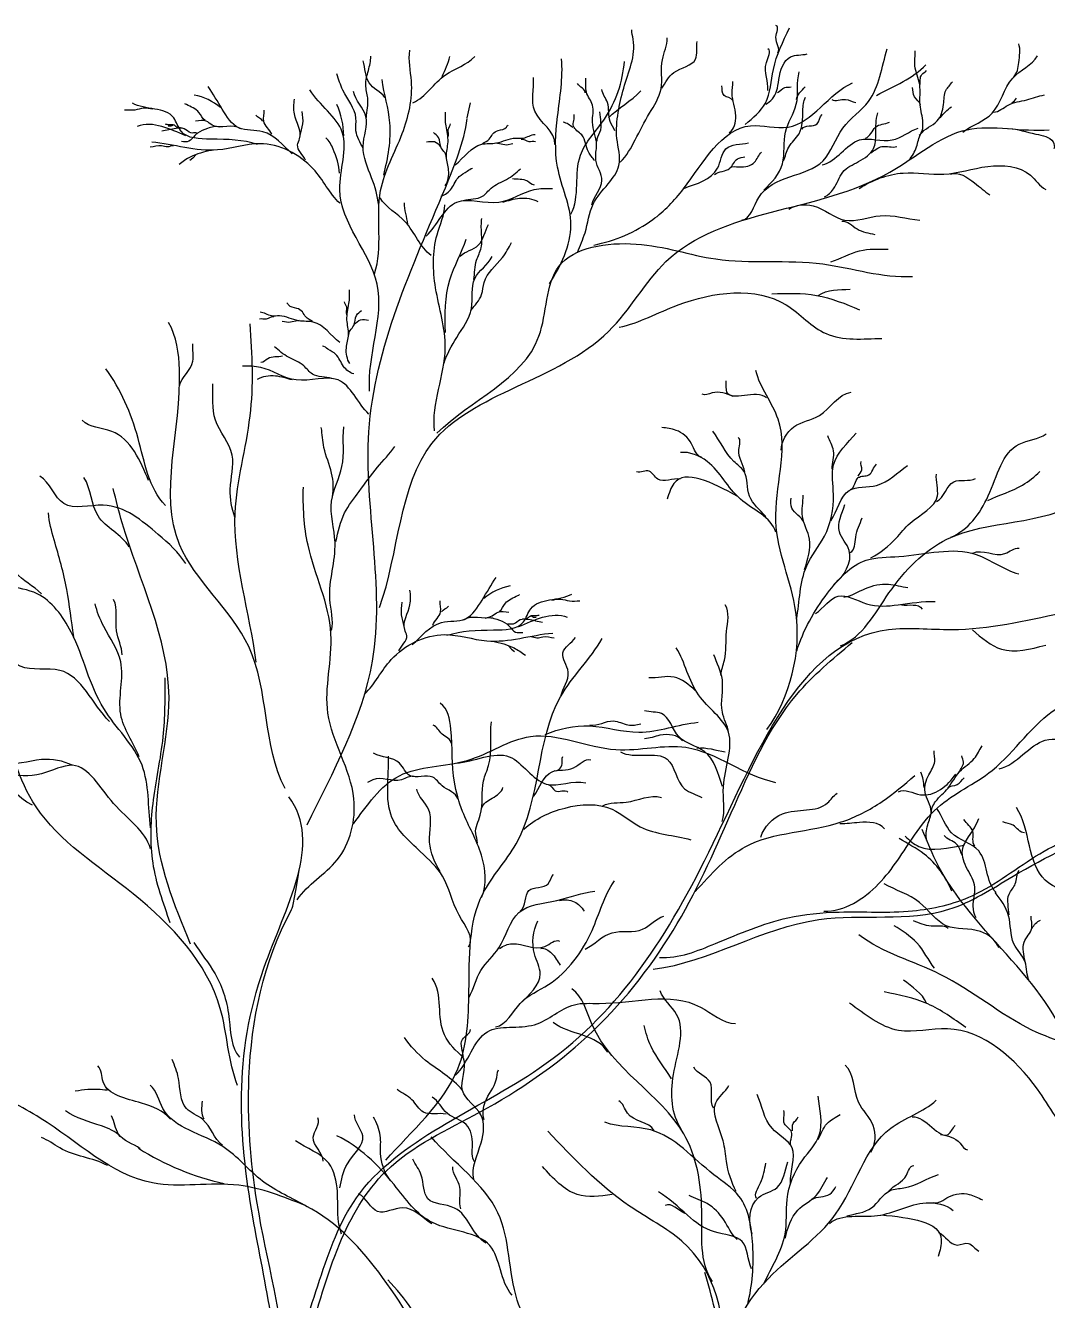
# Model space of a CAD drawing. Header units: millimetres. Extents: x 87938 to 265635, y 330093 to 434310.
# Drawn here: x 174143 to 175757, y 341718 to 343731 of the extents above; entities that cross this region are included whole.
import ezdxf

# ---------------------------------------------------------------- set-up
doc = ezdxf.new("R2010")
doc.units = ezdxf.units.MM

# ---------------------------------------------------------------- blocks, each defined once
blk = doc.blocks.new('A$C61C17CF5')
for p, q in [((4856.6, 13634.5), (4863.1, 13664.4)), ((4912.8, 13585.4), (4933.8, 13581.6)), ((4933.8, 13581.6), (4946.4, 13583.7)), ((4315.2, 13554.9), (4309.1, 13550.4)), ((4321.3, 13562), (4315.2, 13554.9)), ((4504.1, 13230.6), (4491.5, 13232.7)), ((4525.1, 13234.4), (4504.1, 13230.6)), ((4937.6, 12593.3), (4943.8, 12586.1)), ((4943.8, 12586.1), (4949.8, 12581.7))]:
    blk.add_line(p, q)
for centre, radius, start, end in [((4296.5, 13569.1), 112.6, 49.4921, 79.0949), ((4455.9, 13596.6), 157.1, 0.94, 24.106), ((4962.5, 12600.3), 112.6, 100.9051, 130.5079), ((4487.1, 12041.5), 521.7, 237.6193, 257.7698)]:
    blk.add_arc(centre, radius, start, end)
for points, start_tangent, end_tangent in [([(5469.8, 13762.8), (5466, 13793.9), (5466, 13816.9)], (0.545181, 0.838318), (-0.957846, 0.287281)), ([(5074.4, 13369.1), (5089.1, 13408), (5105.3, 13464.2), (5134.7, 13504.3), (5156.1, 13540.5), (5152.1, 13594.1), (5154.7, 13645), (5165.5, 13693.1), (5184.3, 13789.6), (5181.5, 13808.3)], (0.342034, 0.939687), (0, 1)), ([(5158.8, 13547.2), (5188.2, 13591.4), (5216.4, 13643.6), (5239.2, 13691.8), (5241.8, 13749.4), (5251.3, 13792.2)], (0.721391, 0.692528), (-0.073914, 0.997265)), ([(4673.5, 13326.8), (4685.7, 13491.1), (4728.3, 13603.7), (4746.5, 13707.1), (4743.5, 13767.9)], (0.316492, 0.948595), (0.172812, 0.984955)), ([(5240.6, 13693.1), (5264.6, 13723.9), (5307.4, 13750.7), (5310.2, 13785.6)], (0.569705, 0.82185), (0.138227, 0.990401)), ([(5398.7, 13432.7), (5432, 13477.6), (5559, 13549.9), (5598, 13614.4), (5648.9, 13667.1), (5685.9, 13770.6)], (0.983822, 0.179149), (0.307988, 0.95139)), ([(5450.1, 13688.9), (5447.3, 13743.6), (5450.1, 13770.9)], (0.112322, 0.993672), (-0.846382, 0.532576)), ([(5749, 13600.5), (5756.2, 13624.4), (5750.6, 13660.2), (5749.8, 13700), (5740.3, 13737.5), (5741.1, 13767)], (0.76581, 0.643066), (-0.037069, 0.999313)), ([(5935, 13716.1), (5945.3, 13743.7), (5945.3, 13780.9)], (0.817702, 0.575642), (-0.315976, 0.948767)), ([(4693.8, 13675), (4662.8, 13703.4), (4651.1, 13747.3)], (-0.56748, 0.823387), (-0.316627, 0.94855)), ([(4657.5, 13635.1), (4660.1, 13673.8), (4656.3, 13699.5), (4661.4, 13727.9), (4666.6, 13756.3)], (0.09646, 0.995337), (0.057133, 0.998367)), ([(4749.5, 13664.5), (4813.4, 13719.3), (4871.3, 13755.8)], (0.911632, 0.411008), (0.666904, 0.745144)), ([(4807.4, 13716.2), (4822.5, 13755.8)], (0.362719, 0.931899), (0.231427, 0.972852)), ([(5019.1, 13306.9), (5061.4, 13423.3), (5035, 13537), (5035, 13637.5), (5042.9, 13751.2)], (0.522515, 0.85263), (-0.084635, 0.996412)), ([(5061.4, 13444.5), (5080, 13560.8), (5127.6, 13632.2), (5167.3, 13746)], (0.464694, 0.885471), (0.106279, 0.994336)), ([(5445.8, 13661.5), (5467.4, 13687.5), (5471.8, 13710.4), (5494.8, 13755.1), (5527.8, 13760.8)], (0.893798, 0.448471), (0.967011, 0.254733)), ([(5664.5, 13678.8), (5717.3, 13706.2), (5762.2, 13739.3)], (0.87421, 0.485548), (0.69396, 0.720013)), ([(5835.2, 13606.6), (5892.8, 13643.9), (5933.4, 13713.2), (5982.6, 13757.2)], (0.796112, 0.60515), (0.491849, 0.87068)), ([(4651.1, 13574.4), (4636.9, 13609.2), (4636.9, 13633.7), (4611.1, 13689.2), (4599.5, 13721.4)], (-0.442149, 0.896942), (-0.306265, 0.951946)), ([(5029.7, 13581.9), (4990, 13648.1), (4987.3, 13714.2)], (0.059701, 0.998216), (-0.066096, 0.997813)), ([(5442, 13492.1), (5478.8, 13544.1), (5484.8, 13606.5), (5506.2, 13661.3), (5512.1, 13725.7)], (0.740367, 0.672203), (0.280106, 0.959969)), ([(5749.8, 13698.4), (5753.8, 13720), (5763.4, 13727.9)], (0.299612, 0.954061), (0.624514, 0.781014)), ([(4510.7, 13563.8), (4453.1, 13607.1), (4405.8, 13615), (4373, 13651.7), (4345.4, 13696.3)], (-0.734587, 0.678514), (-0.554873, 0.831935)), ([(4663.9, 13095.3), (4678.6, 13306.6), (4605, 13493.3), (4609.9, 13606.3), (4546, 13689.8)], (-0.073378, 0.997304), (-0.512334, 0.858786)), ([(4691.7, 13521.5), (4703.9, 13624.9), (4688.6, 13710.2)], (0.242592, 0.970128), (-0.120018, 0.992772)), ([(5089.1, 13683.8), (5074.4, 13702.5)], (0.33789, 0.941186), (-0.387672, 0.921797)), ([(5102.5, 13462.9), (5122.6, 13511), (5110.6, 13551.2), (5111.9, 13582), (5103.9, 13626.2), (5103.9, 13659.7), (5091.8, 13685.1), (5090.5, 13713.2)], (0.207149, 0.978309), (-0.084778, 0.9964)), ([(5106.4, 13383.6), (5222.9, 13433.8), (5283.7, 13494.7), (5416.1, 13619), (5490.1, 13616.4), (5617.1, 13703.6)], (0.981577, 0.191066), (0.920281, 0.391257)), ([(5148.1, 13608.8), (5138.7, 13627.6), (5133.3, 13665), (5122.6, 13690.4)], (-0.296315, 0.95509), (-0.107685, 0.994185)), ([(5381.1, 13668.7), (5363.7, 13678.8), (5359.4, 13697.5)], (-0.406001, 0.913873), (-0.071424, 0.997446)), ([(5373.9, 13605.4), (5386.8, 13638.5), (5379.6, 13683.2), (5381.1, 13706.2)], (0.85755, 0.5144), (0, 1)), ([(5468.8, 13684.5), (5483.3, 13694.7), (5496.2, 13696)], (0.919448, 0.393212), (0.917373, 0.398029)), ([(5506.9, 13670.6), (5523.4, 13696.1)], (-0.042728, 0.999087), (0.575865, 0.817545)), ([(5728.3, 13551.1), (5743.5, 13577.3), (5752.2, 13602.9), (5784.1, 13628.4), (5796.9, 13661), (5801.7, 13688.9), (5814.5, 13705.6)], (0.67687, 0.736103), (0.58924, 0.807958)), ([(5751.4, 13660.2), (5739.5, 13676.2), (5735.5, 13694.5)], (-0.192443, 0.981308), (-0.300911, 0.953652)), ([(4442.6, 13582.1), (4350.6, 13592.6), (4291.6, 13608.4), (4277.1, 13634.6), (4195.8, 13663.5)], (-0.95137, 0.308052), (-0.871055, 0.491186)), ([(4537.3, 13551.1), (4521.7, 13581.3), (4525.8, 13593.3), (4515.4, 13642.3), (4515.4, 13671.4)], (-0.349502, 0.936936), (0.111816, 0.993729)), ([(4682.1, 13462.2), (4667.9, 13516.4), (4651.1, 13578.3), (4656.3, 13637.6), (4631.8, 13686.7)], (-0.133746, 0.991016), (-0.225211, 0.97431)), ([(5135.5, 13634.8), (5199.1, 13687.7)], (0.702733, 0.711454), (0.683797, 0.729672)), ([(5480.9, 13549.7), (5491.2, 13576.8), (5511.6, 13603.2), (5519.2, 13649), (5524.2, 13675.3)], (0.421869, 0.906657), (0.442971, 0.896536)), ([(5576.1, 13671.1), (5603.2, 13671.1), (5623.6, 13665.1)], (0.809864, -0.586617), (0.994549, -0.104274)), ([(5895.4, 13645.8), (5924.3, 13659.7), (5961.1, 13670.1), (5996, 13680)], (0.999964, 0.008427), (0.978397, 0.206737)), ([(5931.5, 13664.2), (5940.7, 13673.4)], (0.730696, 0.682703), (0.326628, 0.945153)), ([(4235.9, 13651.8), (4217.6, 13653.7), (4200.7, 13649.9), (4179.9, 13649.9)], (-0.996963, 0.077871), (-0.998228, -0.059497)), ([(4339.1, 13629.1), (4327, 13645.4), (4302.3, 13660.7), (4298.9, 13662.5)], (-0.826474, 0.562974), (-0.883587, 0.468266)), ([(4452.9, 13628.1), (4439.3, 13639.6)], (-0.432044, 0.901852), (-0.548777, 0.835969)), ([(4470.6, 13602.1), (4454.9, 13628.1), (4456, 13650)], (-0.368341, 0.929691), (-0.023791, 0.999717)), ([(4526.8, 13599.5), (4532.1, 13622.5), (4531, 13647.4)], (0.140729, 0.990048), (-0.07714, 0.99702)), ([(4813.2, 13500.6), (4819.8, 13531.4), (4815.4, 13557.8), (4818.7, 13587), (4814.8, 13619), (4813.8, 13645.9)], (0.526351, 0.850267), (0.083036, 0.996547)), ([(5107.9, 13549.9), (5095.8, 13567.3), (5082.5, 13600.8), (5066.4, 13618.2), (5067.7, 13640.9)], (-0.51487, 0.857268), (-0.181543, 0.983383)), ([(5113.3, 13588.7), (5118.6, 13606.2), (5118.6, 13646.3)], (-0.23863, 0.971111), (-0.014588, 0.999894)), ([(5517.5, 13612.5), (5547.2, 13622.7), (5557.4, 13641.4)], (0.439827, 0.898083), (0.778813, 0.627257)), ([(5562, 13478.4), (5579.6, 13494.2), (5597.9, 13527.3), (5629.3, 13548.5), (5658.8, 13574.2), (5663.3, 13602.7), (5667, 13644.2)], (0.865897, 0.500222), (0.295555, 0.955326)), ([(5790.5, 13634.8), (5812.9, 13656.2)], (0.590013, 0.807394), (0.87425, 0.485476)), ([(4300.8, 13599.2), (4253.5, 13617.6), (4205, 13617.6)], (-0.916132, 0.400878), (-0.918881, -0.394534)), ([(4322.4, 13605), (4310.7, 13605), (4297.9, 13613), (4281.9, 13613.6), (4253.6, 13608.1)], (-0.998606, 0.052791), (-0.978086, -0.208203)), ([(4293, 13614.5), (4283.6, 13616.1), (4278.4, 13620), (4267.4, 13621), (4260.7, 13622)], (-0.996804, 0.079882), (-0.967463, 0.253013)), ([(4276, 13620.2), (4271.3, 13618.2), (4266.2, 13618.2)], (-0.969916, -0.243442), (-0.991083, -0.133244)), ([(4367.2, 13616.1), (4343.9, 13613.6), (4324.2, 13604.4), (4318.7, 13599.5), (4307.1, 13588.5), (4292.4, 13587.8)], (-0.929874, 0.367878), (-0.997131, 0.0757)), ([(4408.9, 13612.7), (4353.3, 13620.2), (4341.5, 13628.1), (4320.4, 13628.1)], (-0.75164, 0.659573), (-0.999136, -0.041557)), ([(4540.3, 12239.1), (4669.7, 12562.4), (4662.5, 13015.2), (4813.5, 13496.6), (4856.6, 13633.1)], (0.439112, 0.898432), (0.141235, 0.989976)), ([(4683.6, 12668), (4786.8, 12992.2), (5135.7, 13213.2), (5248.8, 13350.8), (5691, 13527.7), (5843.4, 13611.2), (6005.7, 13611.2)], (0.334334, 0.942454), (0.995821, 0.091331)), ([(4819.2, 13596.9), (4819.2, 13611.8), (4823.7, 13622.8)], (0.304016, 0.952667), (0.131616, 0.991301)), ([(4886.5, 13583.7), (4900.2, 13592.6), (4906.8, 13602.5), (4917.8, 13609.6), (4933.8, 13616.2), (4937.6, 13620.6)], (0.829135, 0.559048), (0.87003, 0.493)), ([(5065.1, 13615.5), (5046.2, 13626.2)], (-0.779975, 0.62581), (-0.966443, 0.256882)), ([(5557, 13542.1), (5631.2, 13591), (5695.7, 13591), (5746.5, 13614.4)], (0.982608, 0.185694), (0.945301, 0.326199)), ([(5642.9, 13594.8), (5662.6, 13616.3), (5689.9, 13626.1)], (0.975614, 0.219492), (0.900874, 0.43408)), ([(5925.9, 13613.7), (5979.1, 13602.7), (6013.1, 13587), (6014.9, 13573.3)], (0.998153, -0.060753), (-0.369543, -0.929214)), ([(4604.7, 13525.4), (4591.8, 13573.1), (4577.5, 13595)], (-0.065642, 0.997843), (-0.787158, 0.616751)), ([(4804.4, 13577.7), (4791.7, 13587), (4776.3, 13586.5)], (-0.641992, 0.766711), (-0.993512, -0.113724)), ([(4814.8, 13556.7), (4805.4, 13575.5), (4800, 13595.8), (4790.1, 13605.7)], (0.288454, 0.957494), (-0.736359, 0.676591)), ([(4833, 13542), (4885.3, 13582.6), (4914.3, 13585), (4951.8, 13594.7), (4967.5, 13594.7), (4990.4, 13601.9)], (0.786474, 0.617624), (0.999905, 0.013769)), ([(4962.9, 13592.6), (4978.3, 13588.1), (4991.5, 13588.1)], (0.926545, 0.376184), (0.900405, -0.435053)), ([(4276.7, 13579.5), (4264.8, 13577.2), (4253.3, 13579.2), (4230.6, 13576.8)], (-0.999496, 0.031738), (-0.993382, -0.114853)), ([(4605.1, 13465.9), (4552.5, 13534), (4447.3, 13583.5), (4363.6, 13571.2), (4233.7, 13586.7)], (-0.719808, 0.694173), (-0.995946, 0.089952)), ([(5284.4, 13495.5), (5350.8, 13535.3), (5367.3, 13573.4), (5412.1, 13585.1)], (0.934837, 0.355077), (0.985014, 0.172476)), ([(5374.9, 13535.9), (5393.6, 13537.8), (5423.6, 13547.1), (5437.7, 13566.8)], (0.791751, 0.610843), (0.755548, 0.655094)), ([(5653.5, 13565.8), (5675.3, 13577.9), (5704.8, 13577.9)], (0.868141, 0.496317), (0.953192, 0.302366)), ([(5344.9, 13522.8), (5374.9, 13535), (5390, 13553.7), (5404.9, 13557.5)], (0.787205, 0.616691), (0.980602, 0.19601)), ([(5630.6, 13495.3), (5717.3, 13525.7), (5797.4, 13523.5), (5884, 13538.6), (5968.4, 13521.3), (5998.9, 13493.1)], (0.83978, 0.542927), (0.887846, -0.460142)), ([(4805.4, 13480.3), (4825.3, 13495.1), (4840.8, 13518.8), (4856.2, 13529.2), (4867.1, 13535.3)], (0.962666, 0.27069), (0.99118, 0.132523)), ([(4848.8, 13471.3), (4886.8, 13479.8), (4903.9, 13496), (4934.3, 13513.2), (4961.9, 13534)], (0.946525, 0.322631), (0.73789, 0.674921)), ([(4945.7, 13515), (4975.3, 13510.2), (4988.6, 13502.7)], (0.977964, -0.208771), (0.998472, -0.055261)), ([(5810.4, 13523.5), (5858, 13506.2), (5888.3, 13482.4)], (0.939194, 0.343386), (0.82238, -0.568938)), ([(4775.6, 13401), (4836.2, 13468.3), (4919.2, 13468.3), (4988.8, 13493), (5024.7, 13495.3)], (0.722907, 0.690946), (0.99955, -0.030004)), ([(4785.7, 13362.8), (4734.2, 13429.3), (4684.8, 13476.7)], (-0.810048, 0.586363), (-0.502979, 0.864298)), ([(4739.5, 13425.1), (4732.6, 13466.9)], (-0.167389, 0.985891), (-0.030537, 0.999534)), ([(4792.1, 13016.7), (4813.3, 13180.1), (4794.2, 13298.9), (4797.2, 13403.9), (4812.5, 13462.9)], (-0.118745, 0.992925), (0.029315, 0.99957)), ([(4926.7, 13468.4), (4960, 13476), (4996.2, 13469.3)], (0.967956, 0.251119), (0.873883, -0.486136)), ([(5491.5, 13454.5), (5539.4, 13461), (5602.3, 13432.7), (5671.8, 13441.5), (5750, 13432.7)], (0.827181, 0.561936), (0.996096, -0.088278)), ([(4842.4, 13361.8), (4878.5, 13383.4), (4898.8, 13424)], (0.721831, 0.692069), (0.501364, 0.865236)), ([(4869.9, 13315.4), (4875.1, 13353.8), (4884.1, 13378.3), (4884.8, 13407.1), (4885.4, 13436)], (0.106192, 0.994346), (0.145322, 0.989384)), ([(5595.8, 13430.6), (5626.2, 13415.4), (5661, 13404.5)], (0.992329, 0.123624), (0.96851, -0.248973)), ([(4796.7, 13012.2), (4998.2, 13203.8), (5037.5, 13341.3), (5189.8, 13385.6), (5347.1, 13356.1), (5558.4, 13346.3), (5735.4, 13321.7)], (0.707412, 0.706802), (0.997992, 0.063333)), ([(4813.5, 13211.1), (4822.4, 13314.8), (4854.6, 13395.2)], (-0.042021, 0.999117), (0.317708, 0.948189)), ([(4863.9, 13254.7), (4884.9, 13285.9), (4889.8, 13309.9), (4926.2, 13359.1), (4944.1, 13388.3)], (0.613903, 0.789381), (0.4919, 0.870652)), ([(5574.6, 13350.2), (5631.2, 13372.2), (5687.7, 13375.3)], (0.947682, 0.319215), (0.99981, -0.019506)), ([(4810.9, 13151.1), (4835.8, 13201.2), (4864.7, 13258.5), (4871.6, 13317.6), (4905.5, 13360.7)], (0.3308, 0.943701), (0.417018, 0.908898)), ([(4624.7, 13149.6), (4618.1, 13180.4), (4622.5, 13206.8), (4619.2, 13236), (4623.1, 13268), (4624.1, 13294.9)], (-0.526351, 0.850267), (-0.083036, 0.996547)), ([(5156.3, 13221.3), (5272.7, 13265.3), (5486.5, 13265.3), (5565.1, 13208.7), (5675.2, 13199.3)], (0.9777, 0.210005), (0.999706, 0.024244)), ([(5549.4, 13284.2), (5612.3, 13296.7)], (0.831963, 0.554831), (0.99666, 0.081662)), ([(4551.4, 13232.7), (4537.8, 13241.6), (4531.1, 13251.5), (4520.1, 13258.6), (4504.1, 13265.2), (4500.3, 13269.6)], (-0.829135, 0.559048), (-0.87003, 0.493)), ([(4618.7, 13245.9), (4618.7, 13260.8), (4614.2, 13271.8)], (-0.304016, 0.952667), (-0.131616, 0.991301)), ([(4475, 13241.6), (4459.6, 13237.1), (4446.4, 13237.1)], (-0.926545, 0.376184), (-0.900405, -0.435053)), ([(4604.9, 13191), (4552.6, 13231.6), (4523.6, 13234), (4486.1, 13243.7), (4470.4, 13243.7), (4447.5, 13250.9)], (-0.786474, 0.617624), (-0.999905, 0.013769)), ([(4623.1, 13205.7), (4632.5, 13224.5), (4637.9, 13244.8), (4647.8, 13254.7)], (-0.288454, 0.957494), (0.736359, 0.676591)), ([(4633.5, 13226.7), (4646.2, 13236), (4661.6, 13235.5)], (0.641992, 0.766711), (0.993512, -0.113724)), ([(4497.2, 12310.9), (4425.3, 12591.2), (4288.7, 12792.4), (4288.7, 13137.3), (4267.1, 13230.7)], (-0.469366, 0.883004), (-0.492187, 0.87049)), ([(4439.9, 12560.4), (4398.5, 12854.7), (4428, 13046.2), (4428, 13228)], (-0.122748, 0.992438), (-0.077788, 0.99697)), ([(4288.4, 13105.8), (4315.1, 13154.3), (4315.1, 13188.3)], (0.24275, 0.970089), (0.12141, 0.992602)), ([(4492.2, 13164), (4462.7, 13159.2), (4449.3, 13151.7)], (-0.977964, -0.208771), (-0.998472, -0.055261)), ([(4589.2, 13120.3), (4551.1, 13128.8), (4534, 13145), (4503.6, 13162.2), (4476, 13183)], (-0.946525, 0.322631), (-0.73789, 0.674921)), ([(4632.5, 13129.3), (4612.6, 13144.1), (4597.1, 13167.8), (4581.7, 13178.2), (4570.8, 13184.3)], (-0.962666, 0.27069), (-0.99118, 0.132523)), ([(4260.9, 12869.4), (4206.8, 13002.1), (4143, 13139.6)], (-0.695176, 0.718839), (-0.589336, 0.807888)), ([(4662.3, 13050), (4601.7, 13117.3), (4518.7, 13117.3), (4449.1, 13142), (4413.2, 13144.3)], (-0.722907, 0.690946), (-0.99955, -0.030004)), ([(5448.3, 12427.2), (5505.3, 12659.1), (5465.9, 12838.5), (5470.3, 13039.7), (5426.4, 13136)], (0.579088, 0.815265), (-0.233415, 0.972377)), ([(4511.2, 13117.4), (4477.9, 13125), (4441.7, 13118.3)], (-0.967956, 0.251119), (-0.873883, -0.486136)), ([(5447.3, 13082), (5369.2, 13093.2), (5367.7, 13115.4)], (-0.737996, 0.674805), (-0.104818, 0.994491)), ([(4397.9, 12846.7), (4388.8, 12901.4), (4392.5, 12968.9), (4359.6, 13038.2), (4354.2, 13109.4)], (-0.348949, 0.937142), (-0.035045, 0.999386)), ([(5381.8, 13084.8), (5339.9, 13091.8), (5320.3, 13089)], (-0.917071, 0.398724), (-0.888694, 0.458502)), ([(5476.6, 12978.9), (5501.6, 13024.9), (5551.8, 13047.2), (5614.6, 13093.2)], (0.01063, 0.999944), (0.990638, 0.136518)), ([(4227.7, 12918.7), (4154.7, 13015.9), (4096.5, 13037.7)], (-0.383081, 0.923715), (-0.680159, 0.733065)), ([(4590.6, 12887.2), (4588.9, 12933.2), (4573.7, 12984.2), (4568.5, 13023.4)], (0.178384, 0.983961), (-0.164892, 0.986312)), ([(4588.8, 12622.9), (4585.5, 12684.2), (4595.6, 12796.5), (4588.8, 12878.3), (4609.3, 12946.4), (4612.7, 13024.7)], (0.220315, 0.975429), (0.090841, 0.995865)), ([(5319, 12964.9), (5299.5, 12991.4), (5268.8, 13017.9), (5240.9, 13023.5)], (-0.970463, 0.241248), (-0.990552, 0.13714)), ([(5445.8, 12847.9), (5413.8, 12888.3), (5402.6, 12937.1), (5383.1, 12956.6), (5341.3, 13016.5)], (-0.651576, 0.758583), (-0.604165, 0.796859)), ([(5506.7, 12645.1), (5526.7, 12750.3), (5561.6, 12808.9), (5579.7, 12891.1), (5579.7, 12949.7), (5624.3, 13012.3)], (0.185262, 0.982689), (0.65845, 0.752624)), ([(5811.4, 12807), (5885.2, 12888.7), (5946.4, 12990.7), (5999.5, 13011.1)], (0.920664, 0.390356), (0.802945, 0.596053)), ([(4597.5, 12798.7), (4614.6, 12854.8), (4643.5, 12897.4), (4679.3, 12945.1), (4713.4, 12986)], (0.201025, 0.979586), (0.538906, 0.842366)), ([(5404.3, 12935.5), (5392.9, 12980.3), (5391.4, 13004)], (-0.142152, 0.989845), (-0.817269, 0.576256)), ([(5576.9, 12941.3), (5579.7, 12977.5), (5568.5, 13006.8)], (0.046794, 0.998905), (-0.334956, 0.942234)), ([(5465.9, 12816.6), (5395.8, 12882.3), (5330.1, 12956.6), (5277.6, 12974.1)], (-0.283887, 0.958858), (-0.993907, -0.110225)), ([(5277.1, 12921.8), (5232.6, 12921.8), (5215.8, 12937.1), (5190.8, 12935.7)], (-0.985204, 0.171384), (-0.980647, 0.195786)), ([(5574.1, 12839.5), (5610.4, 12899.4), (5664.7, 12909.2), (5726, 12948.3)], (0.606837, 0.794826), (0.839713, 0.54303)), ([(5613.2, 12900.9), (5628.5, 12924.5), (5649.4, 12930.1), (5664.7, 12951)], (0.925417, 0.378951), (0.756963, 0.653458)), ([(5628.5, 12927.3), (5635.4, 12939.9), (5634.1, 12956.6)], (0.336869, 0.941551), (0.301472, 0.953475)), ([(5884.2, 12879.5), (5952.8, 12910), (5987.1, 12936.6)], (0.89939, 0.437147), (0.721455, 0.692462)), ([(4300.8, 12754.8), (4246.6, 12812.4), (4138.1, 12870), (4060.1, 12873.4), (4012.7, 12927.6)], (-0.512072, 0.858942), (-0.862215, 0.506542)), ([(4189.4, 12787.6), (4127.8, 12849.1), (4099.8, 12924.7)], (-0.506326, 0.862342), (-0.562021, 0.827123)), ([(5593.3, 12592.5), (5689.2, 12696.9), (5803.5, 12803), (6072.9, 12880.5), (6146.4, 12917.3)], (0.930195, 0.367065), (0.999704, 0.024337)), ([(5653.5, 12766), (5703, 12804.7), (5731, 12834.8), (5784.8, 12888.5), (5782.7, 12931.5)], (0.879237, 0.476384), (0.105458, 0.994424)), ([(5782.7, 12877.7), (5817.1, 12916.5), (5860, 12922.9)], (0.922084, 0.38699), (0.866206, 0.499688)), ([(4521.1, 12091.6), (4599.6, 12170), (4632.8, 12290.7), (4581.5, 12459.6), (4587.6, 12616.4), (4542.3, 12791.4), (4533.2, 12906)], (0.547036, 0.837109), (0.028307, 0.999599)), ([(5521.1, 12836.1), (5497.4, 12864.6), (5496.1, 12884.2)], (-0.355097, 0.93483), (0.130271, 0.991478)), ([(5522.5, 12743.4), (5532.3, 12803.3), (5518.4, 12847.9), (5519.8, 12889.7)], (0.304539, 0.9525), (0, 1)), ([(5580.5, 12713.8), (5610.6, 12781), (5591.2, 12817.6), (5601.9, 12871.3)], (0.8012, 0.598397), (0.290597, 0.956845)), ([(4080.2, 12611.3), (4066.3, 12703.7), (4041.1, 12801.6), (4029.8, 12854.8)], (-0.179026, 0.983844), (-0.070841, 0.997488)), ([(5612.8, 12776.7), (5623.5, 12806.9), (5636.3, 12845.5)], (0.901098, 0.433615), (0.338333, 0.941026)), ([(4015.9, 12695.3), (3965.4, 12737.2), (3934.7, 12826.7)], (-0.707186, 0.707028), (-0.276994, 0.960872)), ([(5507, 12582.4), (5568, 12696.7), (5644.2, 12761.5), (5708.9, 12769), (5861.4, 12772.9), (5945.3, 12734.7)], (0.298382, 0.954447), (0.970209, -0.242271)), ([(5854.9, 12775.6), (5918.2, 12774.6), (5946.1, 12785.3)], (0.899138, 0.437665), (0.991253, -0.131972)), ([(4231.3, 12233.7), (4214.6, 12356.8), (4139, 12468.7), (4074.6, 12619.8), (4007.5, 12695.3), (3889.9, 12723.2)], (-0.120752, 0.992683), (-0.91741, 0.397943)), ([(4748.2, 12595.1), (4805.9, 12638.4), (4853.2, 12646.2), (4886, 12683), (4913.6, 12727.6)], (0.734587, 0.678514), (0.554873, 0.831935)), ([(5599.8, 12688.6), (5642.8, 12705.8), (5688, 12714.4), (5726.7, 12708)], (0.98837, 0.152069), (0.997664, -0.068317)), ([(4175.4, 12575), (4164.2, 12622.5), (4158.6, 12684.1)], (-0.022408, 0.999749), (-0.440859, 0.897577)), ([(4721.7, 12582.4), (4737.3, 12612.6), (4733.2, 12624.6), (4743.6, 12673.5), (4743.6, 12702.7)], (0.349502, 0.936936), (-0.111816, 0.993729)), ([(4816.4, 12613.4), (4908.4, 12623.9), (4967.4, 12639.7), (4981.9, 12665.9), (5063.2, 12694.8)], (0.95137, 0.308052), (0.871055, 0.491186)), ([(4919.9, 12660.4), (4931.9, 12676.7), (4956.7, 12692), (4960.1, 12693.8)], (0.826474, 0.562974), (0.883587, 0.468266)), ([(5023.1, 12683.1), (5041.3, 12685), (5058.3, 12681.2), (5079.1, 12681.2)], (0.996963, 0.077871), (0.998228, -0.059497)), ([(5543.9, 12656.4), (5589, 12690.7), (5645, 12675.7), (5707.3, 12673.5), (5780.5, 12680)], (0.843374, 0.537327), (0.998483, -0.055064)), ([(4209, 12373.6), (4172.6, 12457.5), (4172.6, 12561), (4139, 12631), (4122.3, 12675.7)], (-0.372723, 0.927943), (-0.191007, 0.981589)), ([(4500.1, 11168.5), (4637.9, 11503.1), (4998.8, 11759), (5333.5, 12185.4), (5688, 12624.9), (5812.6, 12624.9), (6029.2, 12657.6)], (0.464328, 0.885663), (0.976956, 0.213439)), ([(4732.2, 12630.8), (4726.9, 12653.7), (4728, 12678.7)], (-0.140729, 0.990048), (0.07714, 0.99702)), ([(4788.4, 12633.4), (4804.1, 12659.4), (4802.9, 12681.3)], (0.368341, 0.929691), (0.023791, 0.999717)), ([(4806.1, 12659.4), (4819.7, 12670.9)], (0.432044, 0.901852), (0.548777, 0.835969)), ([(4850.1, 12644), (4905.7, 12651.5), (4917.5, 12659.3), (4938.6, 12659.3)], (0.75164, 0.659573), (0.999136, -0.041557)), ([(5357.5, 12535), (5364.4, 12564.1), (5368.5, 12620.8), (5365.8, 12673.3)], (0.05507, 0.998482), (-0.552762, 0.833339)), ([(5713.8, 12673.5), (5754.6, 12665)], (0.990292, -0.138999), (0.474907, -0.880036)), ([(3998.7, 12278.4), (3862, 12430.7), (3635.4, 12465.8), (3428.3, 12575.1), (3248.6, 12602.5), (2998.7, 12602.5), (2908.8, 12555.6)], (-0.909738, 0.415182), (-0.955341, -0.295507)), ([(4891.8, 12647.3), (4915.1, 12644.9), (4934.8, 12635.7), (4940.3, 12630.7), (4951.9, 12619.8), (4966.6, 12619.1)], (0.929874, 0.367878), (0.997131, 0.0757)), ([(4936.6, 12636.3), (4948.2, 12636.3), (4961.1, 12644.3), (4977.1, 12644.9), (5005.3, 12639.3)], (0.998606, 0.052791), (0.978086, -0.208203)), ([(4958.2, 12630.5), (5005.5, 12648.9), (5054, 12648.9)], (0.916132, 0.400878), (0.918881, -0.394534)), ([(4966, 12645.8), (4975.4, 12647.3), (4980.6, 12651.3), (4991.5, 12652.3), (4998.3, 12653.3)], (0.996804, 0.079882), (0.967463, 0.253013)), ([(4983, 12651.5), (4987.7, 12649.5), (4992.8, 12649.5)], (0.969916, -0.243442), (0.991083, -0.133244)), ([(4653.9, 12497.2), (4706.5, 12565.3), (4811.7, 12614.8), (4895.4, 12602.4), (5025.3, 12617.9)], (0.719808, 0.694173), (0.995946, 0.089952)), ([(4695.6, 11577.3), (4838, 11758), (4860, 11911.4), (4887.4, 12103.1), (4953.1, 12201.7), (5040.9, 12492), (5123.1, 12607.1)], (0.661982, 0.749519), (0.496021, 0.86831)), ([(4982.3, 12610.8), (4994.2, 12608.5), (5005.7, 12610.5), (5028.4, 12608.1)], (0.999496, 0.031738), (0.993382, -0.114853)), ([(5041.5, 12493.5), (5055.9, 12540.7), (5045.5, 12578.7), (5070.3, 12608.8)], (0.189545, 0.981872), (0.593731, 0.804664)), ([(4150.2, 12443.5), (4052.3, 12544.2), (3973.9, 12552.6), (3929.1, 12586.2), (3811.6, 12600.2)], (-0.707393, 0.706821), (-0.964942, 0.262462)), ([(5359.8, 12245.8), (5362.3, 12314.5), (5372.1, 12422.2), (5313.3, 12495.7), (5269.2, 12588.8)], (0.291088, 0.956696), (-0.52853, 0.848915)), ([(5372.6, 12421.7), (5360.2, 12461.8), (5360.2, 12525.4), (5343.7, 12575.1)], (-0.153376, 0.988168), (-0.316652, 0.948542)), ([(5306.3, 12504.6), (5264.8, 12530.9), (5215, 12529.5)], (-0.73532, 0.67772), (-0.996819, 0.079702)), ([(5560.8, 12068.8), (5668.6, 12122.7), (5739.6, 12219.1), (5784.9, 12273.1), (5892.8, 12346.8), (6020.5, 12468.7), (6213.4, 12519.8)], (0.9998, -0.02), (0.961487, 0.27485)), ([(4884.7, 12096), (4884.7, 12179.6), (4847.5, 12265.6), (4831.2, 12323.6), (4824.3, 12428.1), (4803.3, 12479.2)], (0.42088, 0.907116), (-0.842806, 0.538218)), ([(5360.2, 12315.3), (5324.3, 12384.4), (5274.5, 12413.4), (5239.9, 12459.1), (5206.7, 12464.6)], (-0.293842, 0.955854), (-0.944665, 0.328038)), ([(4824.8, 12400.6), (4807, 12418.4), (4789.3, 12436.1)], (-0.036178, 0.999345), (-0.932287, 0.36172)), ([(4876.8, 12203.4), (4873.3, 12222.4), (4882.4, 12258.4), (4888.8, 12326.2), (4898.7, 12356.5), (4904.3, 12442.6)], (0.00922, 0.999957), (0.129185, 0.991621)), ([(5010.4, 12417.4), (5098.1, 12434.5), (5195.5, 12422.2), (5312.6, 12441.7)], (0.917045, 0.398784), (0.996217, 0.086903)), ([(5098.9, 12436.7), (5145.1, 12444.4), (5173.9, 12436.7), (5199, 12438.7)], (0.978838, -0.204637), (0.957118, 0.289697)), ([(4077.5, 12356.8), (4015.9, 12368), (3943.1, 12365.2), (3903.9, 12407.1), (3819.9, 12415.6)], (-0.911847, 0.41053), (-0.92083, 0.389963)), ([(4632, 12241.2), (4722.7, 12336.2), (4856.5, 12366.4), (4981.7, 12413.8), (5150.2, 12387.9), (5288.4, 12392.3), (5465.4, 12323.2)], (0.5887, 0.808352), (0.980603, -0.196002)), ([(5281.5, 12405.1), (5237.1, 12416.2), (5206.7, 12409.3)], (-0.62316, 0.782095), (-1, 0)), ([(5907, 12349.6), (5997.8, 12406.3), (6116.9, 12380.8), (6222, 12400.6), (6369.5, 12417.7)], (0.969489, 0.245133), (0.988719, -0.149784)), ([(4838.3, 12290.2), (4806.8, 12316.5), (4788.5, 12333.5), (4743.8, 12336.2), (4722.8, 12361), (4671.7, 12380.7)], (-0.266959, 0.963708), (-0.853386, 0.52128)), ([(4834.9, 12361.3), (4939.7, 12373.6), (5012.7, 12319.9), (5090.8, 12322.4)], (0.998606, 0.052792), (0.973368, -0.229249)), ([(5159, 12383.3), (5251.6, 12368.7), (5285.8, 12310.2), (5319.9, 12293.1)], (0.875872, -0.482543), (0.855762, -0.517369)), ([(5310.1, 12390.6), (5366.1, 12383.3)], (0.990089, 0.140439), (0.9883, -0.152521)), ([(5763.5, 12208.8), (5765.6, 12239.1), (5772.5, 12265.2), (5760.3, 12304.1), (5767.9, 12338.3), (5779.5, 12364.1), (5778.2, 12385.2)], (-0.151288, 0.98849), (-0.038478, 0.999259)), ([(5773.8, 12261.4), (5781.2, 12285.2), (5805.8, 12311.9), (5828.7, 12344.5), (5857.6, 12370.2), (5873.3, 12395.1)], (-0.276999, 0.96087), (0.5881, 0.808788)), ([(4231.3, 12191.8), (4158.6, 12281.3), (4077.5, 12356.8), (4015.9, 12340), (3873.1, 12351.2), (3744.4, 12323.2)], (-0.26931, 0.963054), (-0.955817, -0.293961)), ([(4859, 11998.5), (4840.4, 12061.1), (4808, 12137.8), (4763.9, 12186.6), (4708, 12253.9), (4701.1, 12374.7)], (0.604293, 0.796762), (-0.03066, 0.99953)), ([(4987.7, 12295.5), (5024.5, 12344.1), (5066.4, 12351.9), (5100.5, 12367.7)], (0.573635, 0.819111), (0.965645, -0.259865)), ([(5028.4, 12346.7), (5044.1, 12359.8), (5045.5, 12374.2)], (0.883717, -0.468021), (0.612478, 0.790488)), ([(5827.8, 12343.1), (5836.5, 12363.2), (5833, 12375.2)], (0.283407, 0.959), (-0.082783, 0.996568)), ([(4751.7, 12334.8), (4726.8, 12328.3), (4670.4, 12328.3), (4659.9, 12323.1)], (-0.975431, 0.220306), (-0.925819, -0.377968)), ([(5708, 12304.2), (5751.1, 12298.8), (5821.1, 12339.2)], (0.857461, 0.514548), (0.571464, 0.820627)), ([(5758.5, 12313), (5752, 12343.3)], (-0.039434, 0.999222), (-0.454898, 0.890543)), ([(5805.2, 12312.3), (5824, 12318.9), (5837.5, 12331.9)], (0.707024, 0.707189), (0.781633, 0.623739)), ([(4803.3, 12147.1), (4782.4, 12205.2), (4780, 12270.2), (4756.8, 12309.7)], (-0.519544, 0.854444), (-0.215212, 0.976567)), ([(4885.7, 12272.8), (4906, 12291.9), (4927.2, 12313.1)], (0.27383, 0.961778), (0.273397, 0.961901)), ([(5016.7, 12318.5), (5030.1, 12306.7), (5055.3, 12303.7)], (0.999929, -0.011878), (0.626038, -0.779793)), ([(4364.7, 10492.6), (4422.3, 10783.8), (4482.4, 11062), (4433.3, 11465.5), (4455.1, 11956.4), (4504.3, 12294.5)], (0.10794, 0.994157), (-0.605285, 0.796009)), ([(4968.3, 12230.7), (5049.6, 12272.5), (5142.5, 12270.2), (5198.3, 12235.4), (5298.2, 12209.8)], (0.74393, 0.668258), (0.959188, -0.28277)), ([(5124, 12277.1), (5170.5, 12284.1), (5240.1, 12293.4)], (0.885133, 0.465339), (0.959257, -0.282534)), ([(5436, 12215.3), (5479.1, 12261.1), (5568, 12282.7), (5586.9, 12301.5)], (0.315896, 0.948794), (0.850336, 0.526239)), ([(5223.8, 11954.2), (5550.4, 12052.2), (5807.6, 12072.6), (5934.1, 12137.8), (6138.3, 12235.8), (6342.4, 12268.5)], (0.99135, 0.131242), (0.9922, -0.124659)), ([(5900.7, 12105.8), (5866.3, 12187.8), (5812.8, 12223.7), (5783.7, 12271.5)], (-0.712031, 0.702148), (-0.602704, 0.797965)), ([(6186.3, 11723), (6117.6, 11829.6), (6101.1, 11914.1), (6060.6, 12091), (5997.6, 12130.2), (5940.9, 12273.4)], (-0.70818, 0.706032), (-0.545653, 0.838011)), ([(5236, 11977.4), (5346.7, 12005.1), (5489.4, 12055.7), (5590.9, 12067.2), (5735.9, 12069.6), (5853.4, 12099.5), (5987.1, 12182.4), (6127.6, 12237.7)], (0.998592, -0.053042), (0.978238, 0.207487)), ([(5680, 12231.7), (5630.8, 12243.9), (5592.4, 12241)], (-0.58805, 0.808825), (-0.999908, -0.013583)), ([(5861, 12055.8), (5855.2, 12078.6), (5858.4, 12116.3), (5844.2, 12151.4), (5834.1, 12189.2), (5846.2, 12215.5), (5866.3, 12251.9)], (-0.439741, 0.898124), (0.287479, 0.957787)), ([(5858.7, 12197.5), (5854.5, 12226.3), (5837.2, 12249.7)], (-0.687378, 0.7263), (-0.505662, 0.862732)), ([(5956.8, 12223.5), (5934.3, 12238.6), (5914, 12245.1)], (-0.999379, -0.035238), (-0.883663, 0.468125)), ([(5833.8, 12179.4), (5822.5, 12201.5), (5798, 12218)], (-0.443782, 0.896135), (-0.622546, 0.782583)), ([(4961.3, 12069.1), (4978.4, 12109.8), (5016.5, 12123), (5027.1, 12141.4)], (0.83286, 0.553483), (0.722143, 0.691743)), ([(5926.3, 12061.9), (5926.3, 12102.8), (5938.6, 12122.7), (5946.2, 12149.4)], (-0.030929, 0.999522), (0.626728, 0.779238)), ([(4860, 11898.2), (4883.7, 11952.1), (4919.2, 11996.8), (4958.7, 12066.4), (5033.6, 12090.1), (5108.6, 12108.5)], (0.468762, 0.883325), (0.994926, 0.100613)), ([(4912.5, 11840.5), (4961.3, 11887), (5017.1, 11924.2), (5103, 12031), (5147.2, 12128.5)], (0.983528, 0.180755), (0.577585, 0.816331)), ([(5906.2, 11996.6), (5870.1, 12028.6), (5802.1, 12040.3), (5749.3, 12086.3), (5679.5, 12122.7)], (-0.373187, 0.927756), (-0.876026, 0.482264)), ([(5966.2, 11930.6), (5957.7, 11968.7), (5935.8, 12004.8), (5925.3, 12060), (5898.7, 12105.6)], (-0.458128, 0.888886), (-0.638925, 0.769269)), ([(5039, 12090.1), (5067.8, 12087.5), (5087.6, 12069.1)], (0.970847, 0.2397), (0.562634, -0.826706)), ([(5089.1, 11993.8), (5142.5, 12026.3), (5202.9, 12033.3), (5244.8, 12058.8)], (0.893418, 0.449226), (0.973303, 0.229523)), ([(5957.7, 11969.6), (5955.8, 12007.6), (5971, 12035.2), (5970, 12059)], (-0.130797, 0.991409), (0.062404, 0.998051)), ([(4961.3, 11887), (5000.8, 11945.1), (4989.2, 11984.5), (4996.1, 12049.6)], (0.723654, 0.690163), (0.417336, 0.908752)), ([(5779.1, 11956.3), (5744.3, 12006.2), (5699.2, 12040.3)], (-0.608576, 0.793495), (-0.840753, 0.541418)), ([(5806.3, 12034.9), (5772.6, 12039.3), (5737.7, 12049.6)], (-0.754718, 0.656049), (-0.942751, 0.333497)), ([(5971.9, 12035.2), (5988.1, 12051.4)], (0.411742, 0.911301), (0.89451, 0.447049)), ([(4316.7, 12007.4), (4358.8, 11945.3), (4386.9, 11855), (4406.9, 11780.9)], (0.530832, -0.847477), (0.668606, -0.743617)), ([(4920.6, 11995.5), (4945.5, 12004.7), (5010, 11999.4), (5039, 12009.9)], (0.825205, 0.564833), (0.916331, -0.400422)), ([(6236.3, 11242), (6175.9, 11513.3), (6219.9, 11649.4), (6118.2, 11771.1), (5971.2, 11834.4), (5790.3, 11944.1), (5629.7, 12022.3)], (-0.192981, 0.981203), (-0.793044, 0.609164)), ([(5002, 11995.5), (5023.1, 11986.2), (5040.2, 11962.6)], (0.988171, 0.153353), (0.650857, -0.759201)), ([(4849.1, 11780), (4811.5, 11824.7), (4787.5, 11936.5)], (-0.727048, 0.686587), (-0.571676, 0.820479)), ([(5763.2, 11887.5), (5717.9, 11933)], (-0.381118, 0.924526), (-0.781716, 0.623634)), ([(4833.5, 11745.1), (4896.3, 11831), (4989.2, 11844.9), (5068.1, 11884.4), (5117, 11886.8), (5316.8, 11879.8), (5386.5, 11847.2)], (0.726166, 0.687519), (0.999942, -0.010777)), ([(5341, 11337.9), (5319.6, 11478), (5283.9, 11629.8), (5103.5, 11844.4), (5063, 11915.9)], (-0.567375, 0.82346), (-0.816213, 0.577751)), ([(5279.6, 11637.5), (5263.8, 11746.5), (5269.9, 11865.3), (5237.2, 11911.9)], (-0.546473, 0.837477), (-0.334042, 0.942558)), ([(6054.4, 11616.1), (5982.3, 11717.5), (5804.8, 11836.7), (5708, 11833.6), (5611.4, 11887.2)], (-0.6944, 0.719589), (-0.816267, 0.577674)), ([(4848.7, 11779.7), (4847.1, 11815.7), (4863.3, 11835.4)], (0.019817, 0.999804), (0.132334, 0.991205)), ([(5133.9, 11790.6), (5026.3, 11849.2)], (-0.481323, 0.876543), (-0.789964, 0.613153)), ([(5259.6, 11738.3), (5219.6, 11801.9), (5206, 11843.1)], (-0.502719, 0.86445), (-0.212635, 0.977132)), ([(4847.2, 11715.7), (4774.3, 11774.5), (4732.8, 11819.5)], (-0.632135, 0.774858), (-0.572782, 0.819708)), ([(4869.6, 11539.6), (4884, 11612), (4883.4, 11667), (4847.3, 11715.2), (4849.1, 11778.9)], (-0.228557, 0.973531), (-0.365267, 0.930903)), ([(4270.5, 11658.6), (4213.7, 11690.1), (4137.8, 11732.3), (4127.6, 11763.5)], (-0.65057, 0.759446), (-0.694821, 0.719183)), ([(4373.7, 11607.1), (4334.4, 11657.8), (4302.3, 11679.4), (4286.6, 11738.9), (4274, 11776.2)], (-0.816495, 0.577352), (-0.405109, 0.914268)), ([(4890, 11657.4), (4892.2, 11692.5), (4913.8, 11736), (4918.1, 11755.9)], (-0.308054, 0.951369), (0.359948, 0.932973)), ([(5342.9, 11680.2), (5335.9, 11731.6), (5303.8, 11760.9)], (-0.54953, 0.835474), (-0.440295, 0.897853)), ([(5653.4, 11593.5), (5658.2, 11645.7), (5629, 11692.1), (5602.5, 11765.3)], (0.548861, 0.835914), (-0.746123, 0.665808)), ([(4536.7, 11488), (4405.5, 11528), (4235.6, 11532.5), (4013.5, 11660.6), (3903, 11722.2)], (-0.929455, 0.368937), (-0.864049, 0.503408)), ([(4540.7, 11485.6), (4452.7, 11536.1), (4374.1, 11604.5), (4255.7, 11679.6), (4230.8, 11725.3)], (-0.859937, 0.5104), (-0.757534, 0.652796)), ([(4815, 11668.3), (4770.4, 11672.2), (4747.4, 11696.9), (4718, 11716.7)], (-0.978559, 0.205968), (-0.816818, 0.576896)), ([(4870.8, 11574.4), (4867, 11607.3), (4854.5, 11647.8), (4817.4, 11669.6), (4787.4, 11702)], (-0.571205, 0.820807), (-0.854422, 0.519579)), ([(5387.7, 11515.4), (5368.2, 11575.2), (5361.8, 11615.8), (5347.1, 11690.4), (5372.9, 11724.9)], (-0.464109, 0.885778), (0.467072, 0.884219)), ([(5494.7, 11532.2), (5498, 11602.1), (5458.3, 11640.6), (5429.2, 11707.2)], (-0.060408, 0.998174), (-0.394133, 0.919054)), ([(5442.2, 11333.2), (5484.2, 11431.7), (5488, 11499.8), (5518.8, 11578.1), (5551.4, 11626.7), (5549.4, 11703.6)], (0.394287, 0.918987), (-0.126785, 0.99193)), ([(4337, 11658.4), (4334, 11693.7)], (-0.49844, 0.866924), (0.101786, 0.994806)), ([(5225.9, 11635.7), (5172.8, 11670.2), (5155.7, 11694.7)], (-0.502221, 0.864739), (-0.896375, 0.443296)), ([(5365.6, 11154.6), (5451.1, 11344), (5583.9, 11470.9), (5692.5, 11640.5), (5782.6, 11695.9)], (-0.025976, 0.999663), (0.736051, 0.676926)), ([(4171.7, 11624.4), (4134.5, 11645), (4063.4, 11675)], (-0.683017, 0.730403), (-0.815218, 0.579154)), ([(4211.1, 11600.2), (4168.2, 11629), (4154.4, 11664.9)], (-0.821987, 0.569506), (-0.483987, 0.875075)), ([(4572.2, 11575.4), (4552.7, 11622.6), (4561.5, 11661.2)], (0.017706, 0.999843), (-0.460991, 0.887405)), ([(4605.1, 11522.6), (4620.3, 11570.5), (4650.3, 11625.5), (4633.9, 11667.3)], (0.178417, 0.983955), (0.003961, 0.999992)), ([(4704.3, 11537.9), (4685.6, 11591.5), (4685, 11626.1), (4671.7, 11662.4)], (-0.604571, 0.796551), (-0.464488, 0.885579)), ([(5496.4, 11604.9), (5496.9, 11633.1), (5482.7, 11649.4), (5481.6, 11675.3)], (-0.556779, 0.83066), (-0.26386, 0.964561)), ([(5498.5, 11635.4), (5499.7, 11649.7), (5510.2, 11662.8)], (0.245505, 0.969395), (0.281536, 0.959551)), ([(5549.1, 11618.2), (5567, 11649.9), (5592.6, 11667.9)], (0.518263, 0.855221), (0.803523, 0.595274)), ([(5735.2, 11662.8), (5806.2, 11628.5), (5819.8, 11646.1)], (0.98891, 0.148518), (0.641645, 0.767002)), ([(4945.1, 11311.2), (4901.3, 11408.9), (4788.3, 11454.2), (4712.1, 11529.2), (4599.2, 11625.6)], (-0.667993, 0.744167), (-0.904205, 0.427098)), ([(5454.1, 9546.3), (5526.4, 9900.8), (5369.5, 10314.5), (5329.5, 10855.1), (5280.4, 11417.5), (5176.9, 11487), (5015.5, 11635)], (0.10854, 0.994092), (-0.691868, 0.722024)), ([(5791.1, 11628.5), (5829.7, 11611), (5844.4, 11597.7)], (0.983573, -0.18051), (0.993358, -0.115067)), ([(4146.4, 11567.2), (4052.3, 11601.6), (4016, 11622)], (-0.888585, 0.458712), (-0.950257, 0.311466)), ([(4608.7, 11431.3), (4600.3, 11515.5), (4583.3, 11571.4), (4517.3, 11615.7)], (-0.36905, 0.929409), (-0.830032, 0.557715)), ([(5075.9, 10885), (5016.4, 10989.9), (5011.3, 11109.5), (5003.7, 11179.6), (4955.4, 11300.9), (4917.3, 11473.4), (4785.7, 11623.4)], (-0.841021, 0.541003), (-0.644777, 0.76437)), ([(4894.3, 11413.6), (4831.6, 11483.1), (4779, 11501.4), (4765.7, 11547.9), (4749.3, 11579.5)], (-0.889519, 0.456899), (-0.415835, 0.90944)), ([(4844.2, 11481.5), (4842, 11524.1), (4828, 11564.1)], (-0.366171, 0.930548), (0.027253, 0.999629)), ([(5419.2, 11431.4), (5431.8, 11504), (5468.2, 11523.5), (5489.3, 11574.1)], (-0.331287, 0.94353), (0.292442, 0.956283)), ([(5427.6, 11501.6), (5435.5, 11532.6), (5446.3, 11571.9)], (-0.506107, 0.862471), (0.243997, 0.969776)), ([(5689.1, 11517.2), (5723.6, 11548), (5738, 11566.9)], (0.670043, 0.742323), (0.999747, 0.022508)), ([(5483.9, 11423.6), (5509.2, 11478.8), (5545.6, 11508.1), (5567.7, 11543.5)], (0.278447, 0.960452), (0.557715, 0.830032)), ([(5536.7, 11499.8), (5572.3, 11510.3), (5584.3, 11525.7)], (0.816111, 0.577896), (0.444833, 0.895613)), ([(5605.8, 11467.6), (5654.9, 11483.3), (5691.4, 11517.5), (5718.5, 11522.8), (5786.6, 11549.3)], (0.963903, 0.266255), (0.945897, 0.324467)), ([(4786.7, 11451.8), (4729.3, 11483.6), (4679.7, 11475.9), (4642.1, 11511.4)], (-0.855524, 0.517763), (-0.903871, 0.427805)), ([(5417.6, 11363.3), (5399.3, 11417), (5344.5, 11435.8), (5291.5, 11468.7), (5234.4, 11514.9)], (-0.400353, 0.916361), (-0.859483, 0.511164)), ([(5389.2, 11421.2), (5363, 11459.5), (5330.3, 11491.8), (5294.6, 11508.1)], (-0.735568, 0.677451), (-0.866194, 0.499707)), ([(5776.4, 11494), (5807.3, 11505.1), (5847.5, 11510), (5873.8, 11499.1)], (0.940064, -0.340998), (0.898675, -0.438615)), ([(5300.7, 10599.2), (5075.2, 10865.5), (4873.1, 11025.8), (4804.5, 11150.6), (4689.6, 11345.8), (4538.4, 11486.7)], (-0.749658, 0.661826), (-0.893082, 0.449894)), ([(5286.1, 11472.4), (5247.5, 11488)], (-0.899497, 0.436927), (-0.884997, -0.465596)), ([(5571.7, 11452.8), (5666.5, 11468.2), (5762.5, 11493.3), (5815.8, 11478.5)], (0.770405, 0.637554), (0.763501, -0.645807)), ([(5787, 11434.8), (5824, 11410), (5846.4, 11413.3), (5866.5, 11398.2)], (0.913335, -0.407209), (0.923161, -0.384413)), ([(5300.3, 10622.1), (5218.1, 10712.7), (5127.8, 10834.4), (5050, 10900.5), (4930.9, 10983.4), (4850.1, 11073.7), (4785.4, 11217.1), (4699.6, 11341.4)], (-0.858446, 0.512903), (-0.69625, 0.717799))]:
    blk.add_spline(points, degree=3, dxfattribs=dict(start_tangent=start_tangent, end_tangent=end_tangent))
for points, start_tangent in [([(5405.5, 13621.7), (5445.1, 13663.9), (5461, 13730.1), (5492.7, 13812)], (0.962971, 0.269606)), ([(4352, 13570.4), (4309.9, 13557.3), (4287.7, 13542.8)], (-0.99646, -0.084067)), ([(5391, 12887.4), (5264.5, 12912.8), (5251.4, 12882.3)], (-0.917404, 0.397956)), ([(4310.5, 12004), (4242.9, 12242.1), (4267.9, 12490.8), (4175.5, 12835.5), (4157.7, 12902.9)], (-0.470757, 0.882263)), ([(5853.8, 12624.3), (5911, 12586.2), (5998.6, 12593.9)], (0.673627, 0.739072)), ([(4907, 12601.6), (4949, 12588.5), (4971.3, 12574.1)], (0.99646, -0.084067)), ([(4270.4, 12046), (4236.3, 12164.3), (4236.3, 12280.6), (4256.4, 12413), (4260.4, 12529.3)], (-0.015736, 0.999876)), ([(5306.8, 12107.7), (5406.4, 12196.5), (5594.9, 12245), (5675.7, 12285.4), (5740.3, 12336.5)], (0.977786, 0.209607)), ([(5142.5, 11509.5), (5073.8, 11509.8), (5005.3, 11565)], (-0.146941, 0.989145)), ([(5673.4, 11469.8), (5792.5, 11420.4), (5786.4, 11387.7)], (0.983422, -0.181334))]:
    blk.add_spline(points, degree=3, dxfattribs=dict(start_tangent=start_tangent))
for points, end_tangent in [([(5458.2, 13287.3), (5546.3, 13284.2), (5631.2, 13255.9)], (0.999582, -0.028914)), ([(4499.8, 11112.8), (4541.5, 11223.6), (4604.3, 11411.6), (4696.3, 11555.8), (4882.3, 11672.7), (5093.5, 11821.8), (5262.9, 12030.8), (5377.9, 12262.7), (5507.4, 12496.7), (5616.2, 12599.1)], (0.991488, 0.130198)), ([(5840.6, 11839.3), (5765.7, 11885.8), (5679.5, 11909.6)], (-0.845811, 0.533482)), ([(4146.3, 11715.4), (4107.5, 11717), (4082.9, 11713.5)], (-0.683435, 0.730011)), ([(5423.3, 9499.8), (5450.5, 9615), (5503.2, 9806.1), (5507.3, 9977.1), (5418.2, 10177.9), (5326, 10419.5), (5301.9, 10687.3), (5335.8, 10944), (5358.8, 11210.5), (5325.6, 11356.1)], (-0.750354, 0.661037))]:
    blk.add_spline(points, degree=3, dxfattribs=dict(end_tangent=end_tangent))
for points, knots in [([(4403.4, 11724.8), (4384.1, 11773.1), (4381.5, 11926.6), (4211.2, 12107.6), (3992.6, 12242.5), (3953.6, 12392.2), (3938, 12458.1)], [0, 0, 0, 0, 0.0342256, 0.096487, 0.1529365, 0.1960705, 0.1960705, 0.1960705, 0.1960705]), ([(6138.1, 10893.2), (6166.3, 11003.1), (6331, 11251.9), (6039.3, 11511), (6079.6, 11887.6), (5832.4, 12034.2), (5763.2, 12209.6), (5754.7, 12230.1)], [0, 0, 0, 0, 0.0745793, 0.1651236, 0.2041516, 0.3085715, 0.3227446, 0.3227446, 0.3227446, 0.3227446]), ([(5813.5, 12108.1), (5801.4, 12136.2), (5771.2, 12179.3), (5725.8, 12202.2), (5709.4, 12212.1)], [0, 0, 0, 0, 0.02011725, 0.03272447, 0.03272447, 0.03272447, 0.03272447]), ([(5721.4, 12216.8), (5729.9, 12208.6), (5760, 12181.6), (5808, 12194.3), (5837.3, 12199.2)], [0.02428898, 0.02428898, 0.02428898, 0.02428898, 0.03198001, 0.05147409, 0.05147409, 0.05147409, 0.05147409]), ([(4423.3, 10566.8), (4430.6, 10632.3), (4437.8, 10785.2), (4498.1, 10975.7), (4506, 11224.1), (4437, 11459.7), (4413.8, 11770.7), (4454.3, 11973.6), (4513.7, 12078.9), (4525.7, 12153.8)], [0, 0, 0, 0, 0.0433306, 0.1001931, 0.1301215, 0.2053601, 0.2597158, 0.334455, 0.3375308, 0.3375308, 0.3375308, 0.3375308]), ([(5410.2, 11293.2), (5419.8, 11330.9), (5424.6, 11402.6), (5409.1, 11504.7), (5316.9, 11563), (5245.3, 11650.1), (5157, 11641.8), (5128.1, 11652.2)], [0.0027214, 0.0027214, 0.0027214, 0.0027214, 0.0284028, 0.0503319, 0.0646178, 0.098053, 0.1182501, 0.1182501, 0.1182501, 0.1182501])]:
    blk.add_open_spline(points, degree=3, knots=knots)

msp = doc.modelspace()

# ---------------------------------------------------------------- block references
at = {"xscale": 0.8, "yscale": 0.8, "zscale": 0.8}
msp.add_blockref('A$C61C17CF5', (170955.6, 332677.3), dxfattribs=at)

doc.saveas('drawing.dxf')
